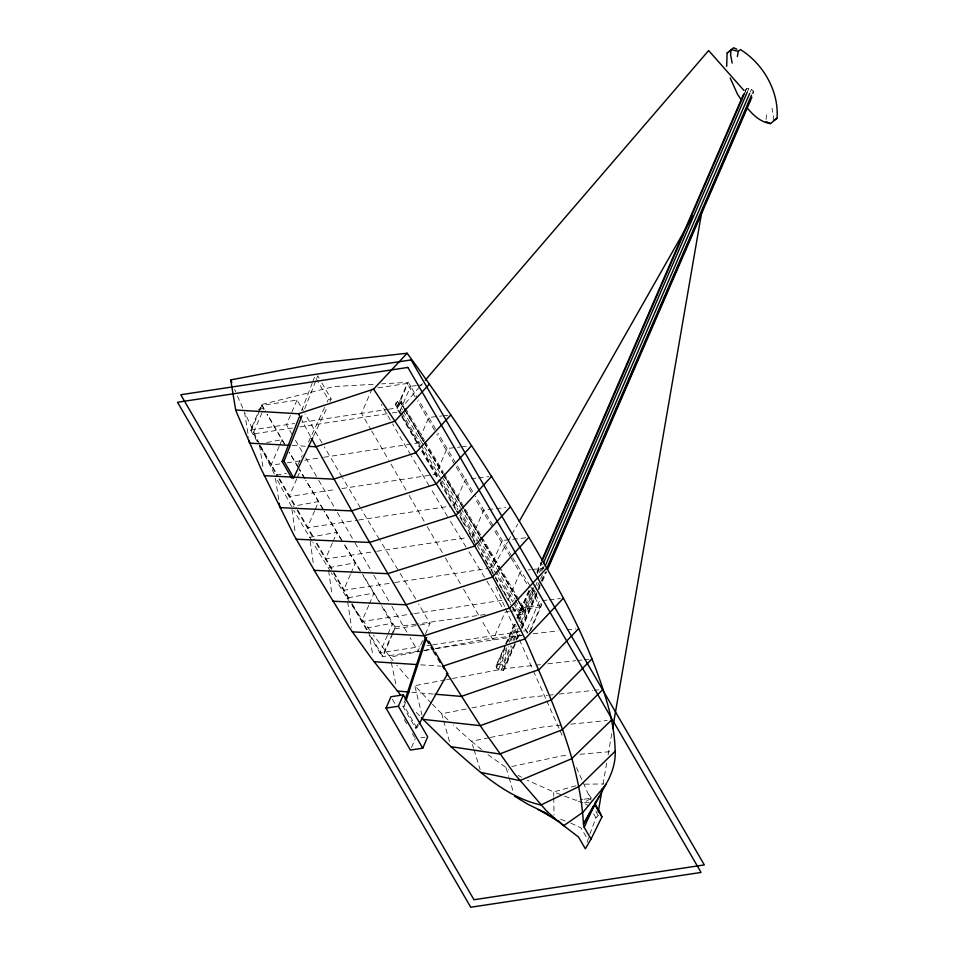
<?xml version="1.0" encoding="UTF-8"?>
<svg xmlns="http://www.w3.org/2000/svg" width="955" height="955" viewBox="0 0 955 955"><rect width="100%" height="100%" fill="white"/><g stroke="black" fill="none" stroke-linecap="round" stroke-linejoin="round"><path stroke-width="0.72" stroke-dasharray="4.78 3.58" d="M773.204 120.521L773.574 116.558L771.962 108.249M766.77 114.731L765.934 119.936L768.787 120.7M603.011 784.306L606.819 762.269M608.084 754.928L611.88 732.891M587.11 842.215L589.342 835.494M418.302 725.334L416.834 727.913L415.544 728.116L402.95 706.402L404.777 700.791M416.834 727.913L404.228 706.211L405.6 701.997M589.856 834.133L595.944 817.778L598.63 815.307M301.649 410.626L312.201 383.146M312.739 381.761L314.84 376.27L328.281 399.417L327.052 402.091M304.681 408.871L317.74 375.828L320.737 380.973M401.005 400.873L401.601 401.888L399.405 404.717L395.895 405.242L395.298 404.216L397.495 401.398L401.005 400.873L404.801 407.248M525.226 612.668L525.835 611.2L525.25 610.173L521.74 610.711L520.153 612.06L519.544 613.528L520.129 614.554L523.638 614.017L525.226 612.668L498.701 567.998L523.686 609.982M257.384 441.831L250.58 430.108L261.658 404.502L333.916 386.56L374.253 384.256M259.545 410.877L251.261 430.013L258.065 441.723M260.13 409.504L261.909 405.398L297.053 400.085L303.296 410.841M297.053 400.085L286.404 424.689L292.648 435.432M279.17 446.391L270.993 465.276L279.803 463.939M279.755 445.042L282.083 439.646L266.445 442.559M296.79 478.861L289.138 496.528L336.1 489.426M297.375 477.5L300.324 470.696M314.673 510.722L307.283 527.781L357.182 520.236M315.245 509.409L318.648 501.53L292.958 506.281M372.128 388.745L361.479 413.348L370.552 428.974M332.388 542.977L325.44 559.033L375.327 551.501M332.973 541.628L337.019 532.257L309.718 537.307L293.722 510.412M377.989 387.861L407.284 383.433L396.635 408.036L400.599 414.864M401.279 414.768L397.316 407.928L408.394 382.322L381.678 383.838M350.401 574.528L343.585 590.286L393.472 582.753M350.974 573.215L355.511 562.71L328.222 567.759M368.785 605.243L361.73 621.55L413.085 613.779M369.37 603.882L374.074 593.019L347.059 598.021L331.301 572.821M387.455 635.278L379.875 652.802L419.496 646.81M388.04 633.929L392.708 623.138L367.997 627.733L350.831 603.632M418.827 651.167L382.143 656.706L390.941 636.376M391.526 635.027L395.048 626.898L381.833 605.589M392.553 634.12L382.824 656.61L370.349 635.123M393.126 632.795L394.845 628.82L381.236 605.386M454.019 505.601L465.383 479.35L469.764 478.837M422.552 640.71L417.98 651.286L410.041 637.618M425.417 634.096L430.001 623.508L418.648 603.978M472.164 536.853L483.755 510.077L505.792 507.523M411.486 747.538L415.318 738.692M508.466 599.37L520.809 570.839L512.298 556.968M515.223 644.195L504.574 668.798L503.345 670.279L500.969 670.637L496.516 667.939L496.134 665.922L505.016 645.401M505.601 644.04L514.482 623.531M516.846 618.052L529.273 589.342M536.961 571.568L541.103 561.994M496.134 665.922L505.661 645.305M506.245 643.933L515.127 623.424M517.491 617.957L530.503 587.874M537.02 572.833L541.748 561.886M745.294 91.513L746.488 88.779L748.851 88.421L751.466 89.316L753.304 91.119L753.686 93.136L752.456 94.617M496.516 667.939L505.386 647.43M507.762 641.963L515.449 624.188M517.813 618.721L530.837 588.638M537.343 573.597L542.082 562.65M497.376 664.441L499.74 664.083L506.842 647.681M509.206 642.202L516.309 625.8M518.672 620.332L532.878 587.516M539.384 572.475L542.941 564.262M747.085 92.516L748.851 88.421M498.355 669.741L508.418 646.499M510.782 641.032L516.703 627.351M519.066 621.884L533.869 587.695M540.96 571.293L543.335 565.826M537.128 582.383L524.689 611.128L517.837 599.609M542.464 570.063L544.231 565.957M504.574 668.798L504.192 666.781L502.354 664.978L510.639 645.831M513.002 640.363L518.326 628.056M520.69 622.588L534.895 589.772M750.284 92.05L751.466 89.316M500.969 670.637L511.617 646.022M513.981 640.554L518.123 630.98M520.499 625.513L535.289 591.324M537.653 585.857L540.017 580.389M540.614 579.017L542.392 574.922M504.192 666.781L513.659 644.9M516.022 639.432L518.983 632.592M521.358 627.125L536.149 592.936M538.513 587.468L540.876 582.001M541.473 580.64L545.019 572.427M752.122 93.853L753.304 91.119M503.345 670.279L515.76 641.557M516.357 640.196L519.317 633.356M521.681 627.889L537.653 590.966M538.25 589.605L541.21 582.765M541.795 581.392L545.938 571.83M517.586 638.716L521.144 630.515M521.728 629.154L538.298 590.859M538.895 589.498L540.076 586.764M542.44 581.297L546.582 571.723M530.896 587.182L539.444 600.958L526.611 630.622L523.674 631.064M529.345 631.983L540.22 606.855L530.013 589.271M530.634 630.455L541.783 604.718L539.444 600.958M297.972 464.775L302.293 455.44M308.489 442.105L324.569 407.427M313.371 436.399L327.374 406.997M329.917 401.649L331.182 398.987L321.477 382.263M415.544 728.116L417.753 724.224M489.784 573.203L507.439 542.142M508.167 540.852L511.116 535.671M511.856 534.382L517.741 524.032M746.488 88.779L745.246 90.248L745.628 92.277M419.46 386.978L402.974 406.173L423.507 440.756M420.439 385.844L422.373 383.588M575.913 785.786L553.673 791.898L527.303 780.259M511.856 766.507L562.101 755.823L568.225 755.274M488.9 737.749L471.388 741.235L453.303 725M490.357 737.451L542.906 726.982L563.522 724.893M466.207 709.004L441.723 713.731L432.257 704.133M471.973 707.894L523.829 697.878L547.478 695.324M445.269 679.9L414.768 685.678L413.157 683.911M446.725 679.626L451.082 678.802M452.527 678.528L504.825 668.619L534.525 665.301M258.387 409.456L263.926 408.418L265.633 411.342M422.086 651.071L390.165 657.052L373.465 635.099M423.531 650.809L433.689 648.911M435.134 648.636L485.916 639.134L521.43 635.075M276.425 475.136L286.261 473.31M485.152 614.495L418.672 623.782M512.74 609.732L541.783 604.718M328.281 399.417L331.182 398.987M250.58 430.108L294.606 423.459M301.935 422.349L387.849 409.361M388.506 409.265L397.316 407.928M292.469 428.031L252.848 434.012L263.926 408.418L261.658 404.502M299.798 426.921L390.774 413.169M392.242 412.942L399.584 411.832L410.662 386.238L408.394 382.322M287.133 462.829L303.272 460.394M304.74 460.167L322.348 457.505M323.817 457.29L417.729 443.096L428.819 417.466L442.022 415.95M341.962 488.542L435.874 474.349L447.047 448.516L460.012 447.024M358.65 520.021L451.082 506.043M376.795 551.274L466.303 537.737M394.94 582.526L487.384 568.559M414.554 613.564L505.529 599.812M394.845 628.82L418.278 625.286M419.746 625.059L430.001 623.508M509.457 611.498L505.064 612.167L493.043 639.946L481.702 620.404M510.925 611.284L540.22 606.855M426.825 645.699L431.23 645.043M432.699 644.816L522.206 631.291M424.7 650.271L430.562 649.388M436.435 648.505L522.337 635.517M402.95 706.402L404.228 706.211M420.821 737.857L424.939 737.236M395.048 626.898L417.192 623.973M564.524 796.088L575.686 800.218L582.753 799.347M584.162 799.168L591.229 798.296L583.278 802.94L575.686 800.218M461.456 446.856L468.666 446.021M471.221 478.67L477.058 477.989M478.515 477.822L488.733 476.629M525.751 537.796L502.246 540.53L490.321 568.106L477.273 545.651M528.079 569.992L530.98 569.658M532.436 569.49L544.063 568.13M542.261 600.635L547.884 599.991M549.292 599.824L560.549 598.522M416.428 385.581L410.662 386.238L416.893 396.982M417.872 385.414L422.206 384.925M443.49 415.783L447.895 415.27M533.177 633.738L558.15 630.885M566.972 629.882L575.781 628.879M535.994 665.134L540.411 664.644M547.776 663.821L575.746 660.705M577.226 660.538L583.111 659.881M584.579 659.714L588.996 659.225M548.934 695.168L553.315 694.703M559.164 694.07L592.78 690.453M594.249 690.298L598.63 689.82M570.792 724.153L607.141 720.488M589.187 802.367L583.278 802.94L589.139 806.056M579.96 754.271L610.758 751.621M584.627 784.174L603.441 783.971M292.29 445.484L307.044 446.283M420.713 664.835L441.15 666.196M411.82 692.256L433.63 694.082M499.74 664.083L502.354 664.978M570.732 823.091L581.01 827.866L587.814 839.588M560.848 794.703L553.673 791.898L553.733 796.255M560.645 819.223L565.097 820.966M518.183 775.365L521.466 777.227M487.981 754.629L508.514 769.336M481.607 749.639L471.388 741.235L473.573 748.326M447.895 719.819L441.723 713.731L443.323 719.461M431.397 703.262L414.768 685.678L421.991 715.152M419.651 715.88L413.861 709.756M408.358 678.587L396.791 665.181M393.078 660.669L390.165 657.052L391.061 661.302M370.719 631.422L367.997 627.733L373.023 656.049M589.044 794.751L591.479 798.261M349.566 601.757L347.059 598.021L351.547 627.423M530.12 585.928L520.809 570.839M381.057 604.336L362.47 574.086M486.871 581.034L502.796 608.251M484.543 577.262L468.296 550.749M378.968 601.483L362.721 574.994M511.522 555.703L495.299 529.142M510.4 556.801L494.189 530.252M511.176 558.066L528.879 587.313M397.865 569.681L380.114 540.566M400.181 573.466L416.38 600.074M360.154 570.302L343.943 543.705M360.405 571.197L344.194 544.613M465.98 546.952L449.793 520.32M330.537 571.556L312.798 542.404M492.995 525.334L475.315 496.027M491.873 526.444L475.733 499.692M379.338 539.3L361.503 509.624M341.639 539.897L324.378 511.152M341.878 540.805L324.055 511.092M447.489 516.5L431.409 489.617M312.022 541.127L309.718 537.307L313.455 564.596M457.361 465.873L474.551 494.75M456.239 466.983L473.441 495.848M429.117 485.773L411.354 455.905M360.345 507.702L342.582 477.858M323.232 509.23L306.042 480.353M322.909 509.17L305.719 480.281M455.642 462.984L437.915 433.033M454.52 464.094L436.805 434.143M405.386 408.274L424.498 440.434M425.082 441.461L443.43 472.343M444.015 473.358L481.308 536.149M481.893 537.176L499.322 566.53M499.489 566.781L525.835 611.2M424.271 442.034L442.523 472.785M445.567 477.906L462.304 506.09M463.068 507.368L479.804 535.552M480.568 536.829L517.085 598.319M399.441 400.682L403.989 408.334M404.753 409.611L423.686 441.52M424.438 442.798L442.619 473.429M443.383 474.707L479.744 535.958M480.496 537.235L497.925 566.59M400.981 403.368L404.013 408.465M404.777 409.743L423.71 441.652M424.462 442.929L442.643 473.561M443.407 474.838L479.768 536.089M480.52 537.367L497.949 566.721M397.495 401.398L402.437 409.814M403.189 411.092L441.437 475.423M442.189 476.7L460.37 507.332M460.764 508.096L478.944 538.727M479.315 539.229L496.743 568.583M497.125 569.347L514.924 599.215M515.306 599.979L523.638 614.017M395.919 402.747L401.243 411.82M401.983 412.966L420.188 443.717M420.916 444.863L458.818 508.812M459.546 509.958L477.763 540.721M478.491 541.867L495.179 570.075M495.92 571.221L513.36 600.707M514.1 601.853L521.693 614.745M395.298 404.216L399.847 411.88M400.432 412.906L419.543 445.066M422.408 449.912L439.24 478.24M439.825 479.267L458.185 510.149M458.937 511.426L476.366 540.781M476.951 541.807L512.728 602.044M513.312 603.071L520.129 614.554M342.009 476.903L324.306 446.916M304.896 478.419L298.605 467.807M304.573 478.36L299.428 469.669M410.781 454.938L392.553 423.877M298.032 466.84L289.472 452.3M298.282 467.735L289.15 452.228M435.635 429.153L418.6 399.906M434.525 430.251L417.478 401.016M390.285 419.985L381.2 404.371M322.026 443.025L304.991 413.766M284.363 443.538L267.328 414.279M284.602 444.445L267.006 414.207M415.21 397.113L407.284 383.433M402.413 416.714L419.997 447M422.265 450.903L438.142 478.252M440.41 482.156L458.555 513.408M459.689 515.366L467.628 529.046M468.201 530.013L476.139 543.693M490.882 569.085L494.284 574.946M495.418 576.904L510.734 603.274M513.002 607.177L528.879 634.526M401.733 416.822L419.317 447.095M421.585 451.011L439.157 481.284M440.291 483.242L453.339 505.708M453.912 506.675L455.607 509.612M456.18 510.591L457.875 513.515M460.143 517.419L462.411 521.335M462.984 522.313L464.679 525.238M469.215 533.057L475.459 543.801M481.129 553.566L482.824 556.49M485.092 560.394L487.36 564.31M488.494 566.255L489.629 568.213M491.897 572.117L493.604 575.053M495.299 577.978L500.969 587.743M501.542 588.722L503.237 591.658M503.81 592.625L505.517 595.562M506.078 596.541L511.749 606.306M512.322 607.285L528.199 634.633M371.686 430.932L388.709 460.226M390.977 464.13L406.854 491.479M409.122 495.394L424.999 522.743M427.267 526.647L443.144 553.995M445.412 557.899L461.289 585.248M463.557 589.151L479.434 616.5M593.676 813.863L595.944 817.778M295.489 440.327L304.561 455.953M305.695 457.899L317.597 478.407M318.731 480.365L336.315 510.65M337.449 512.596L354.46 541.903M355.033 542.882L372.044 572.176M373.739 575.113L390.189 603.429M391.884 606.365L408.334 634.693M260.333 445.639L277.344 474.933M279.612 478.837L296.635 508.144M297.769 510.101L314.78 539.396M317.048 543.311L332.925 570.648M334.059 572.606L351.07 601.913M352.204 603.858L368.081 631.207M259.653 445.734L277.237 476.02M278.932 478.944L295.943 508.251M297.077 510.197L314.1 539.503M316.368 543.407L332.245 570.756M333.379 572.714L350.389 602.008M351.524 603.966L367.962 632.294M369.669 635.218L382.143 656.706M392.433 699.275L395.382 704.36M404.24 719.616L407.2 724.702M412.369 733.607L414.577 737.415M261.909 405.398L264.177 409.313M291.538 506.544L277.01 479.315M310.447 436.495L301.756 419.973M274.36 474.086L259.975 445.209M259.33 443.884L245.113 413.396M495.836 586.8L504.932 607.189M505.541 608.55L518.875 638.453M519.484 639.802L532.818 669.706M533.427 671.067L546.164 699.609M546.773 700.97L559.499 729.513M560.108 730.873L562.531 736.317M576.474 767.581L591.026 800.195M595.872 811.07L597.699 815.152M242.737 408.06L237.509 396.027M234.655 389.318L235.801 392.004M474.014 749.747L480.138 769.623M506.114 767.725L508.645 776.284M509.063 777.704L513.683 793.378M443.717 720.894L449.71 742.369M391.359 662.71L396.397 686.788M244.516 412.059L248.598 437.497M259.557 445.328L263.162 468.463M275.458 478.324L278.967 501.757M328.627 570.672L332.101 595.395M291.932 509.385L295.334 533.547M553.757 797.7L554.031 815.128"/><path stroke-width="1.43" d="M726.671 66.337L727.125 53.086L733.619 47.75L736.89 49.23M746.631 107.223C752.767 114.791 760.431 122.24 770.53 123.589L777.024 118.253C779.185 91.405 763.033 63.496 740.423 49.576L738.215 51.415L737.379 56.608M598.2 812.216L602.259 788.711M612.644 728.486L701.841 211.473M447.25 673.848L482.657 729.262L514.697 774.171L546.367 810.759L557.744 821.073L578.539 837.058L585.343 848.78L591.026 839.099L584.221 827.376C591.336 810.843 599.692 795.384 608.454 779.722C612.716 770.876 615.724 761.171 615.163 751.239C614.865 734.12 611.463 717.205 606.628 700.827C595.586 663.773 579.757 628.366 561.397 594.404C515.521 510.662 463.557 430.263 407.14 353.231L320.653 362.864L230.716 379.899L235.67 410.029L237.365 414.195L260.476 467.628L293.997 535.301L316.547 574.206L349.685 628.044L371.197 658.007L400.336 694.643M405.242 699.382L425.393 637.594M406.054 700.6L426.67 637.391M312.739 437.736L293.651 477.834L291.776 478.109L282.119 461.468L299.011 417.502M293.651 477.834L283.993 461.193L301.959 415.759M386.035 708.109L390.953 696.732L403.32 694.858L427.685 736.818L422.767 748.195L410.399 750.069L386.035 708.109L398.402 706.234L403.32 694.858M541.7 560.633L743.479 94.354M542.345 560.525L744.709 92.886M543.526 562.901L747.085 92.516M545.544 565.157L749.687 93.411M546.797 568.332L751.525 95.214M547.716 567.724L553.04 555.416M554.222 552.682L565.467 526.706M566.649 523.973L574.934 504.825M576.116 502.091L577.894 497.985M579.076 495.251L587.361 476.115M588.543 473.37L590.321 469.275M591.503 466.541L596.827 454.234M598.009 451.5L599.788 447.394M600.97 444.66L602.748 440.553M603.93 437.82L612.215 418.684M613.397 415.95L615.175 411.844M616.357 409.11L627.602 383.134M628.784 380.388L640.029 354.412M641.211 351.679L657.183 314.756M658.365 312.022L669.61 286.046M670.792 283.313L679.077 264.165M680.258 261.431L682.037 257.325M683.219 254.591L691.504 235.455M692.685 232.722L694.464 228.615M695.646 225.881L700.97 213.574M702.152 210.84L703.93 206.734M705.112 204L713.397 184.864M714.579 182.119L716.357 178.024M717.539 175.29L725.824 156.143M727.006 153.409L728.784 149.302M729.966 146.569L741.211 120.593M742.393 117.859L750.081 100.084M547.764 568.989L751.907 97.243M591.026 839.099L601.96 816.859L595.001 803.847M593.401 806.127L583.457 824.117L584.221 827.376M594.822 803.549L596.242 800.982M598.952 796.697L583.457 824.117C579.924 760.311 551.668 700.648 526.826 642.727C484.364 553.327 428.246 471.388 373.596 389.174L298.509 413.766L235.67 410.029M419.03 724.033L447.68 673.573L435.361 652.361M519.21 521.442L692.853 216.021M606.341 783.936L583.051 812.192L563.641 825.729L558.317 820.643M425.285 380.197L708.622 50.555L744.076 90.594M510.197 507.01L474.468 546.117L387.658 573.692L314.231 570.338M491.646 476.294L456.144 515.032L369.513 542.44L296.134 539.229M528.7 537.462L492.374 577.107L405.863 604.813L332.913 601.208M471.543 445.687L436.208 483.982L351.488 510.901L279.839 507.618L279.182 503.225M546.976 567.795L509.767 608.025L424.127 635.803L352.228 631.84M450.832 414.936L415.735 452.801L333.546 479.171L264.284 475.686M429.416 384.113L394.928 421.167L315.902 446.773L308.525 446.367M373.596 389.174L407.14 353.231M563.366 598.2L525.023 638.883L442.607 666.292L444.159 668.81M578.718 628.545L539.133 669.598L461.253 696.398L435.086 694.201M591.945 658.89L551.345 699.955L480.258 725.669L423.017 719.354L421.334 717.623M603.011 689.355L562.041 729.871L499.668 754.008L450.903 746.667L423.017 719.354M615.163 751.239L579.172 786.466L540.936 805.005C504.98 796.864 477.942 770.052 450.903 746.667M611.498 720.058L571.603 758.771L519.83 780.593L481.022 772.464M727.125 53.086L729.859 51.164M774.29 120.175L777.024 118.253M282.119 461.468L283.993 461.193M446.403 673.764L447.68 673.573M600.671 813.612L594.75 803.895M289.341 445.328L249.506 443.156L249.052 440.327M374.026 661.708L416.344 664.537M397.28 691.038L408.907 692.017M738.215 51.415L731.076 49.493L730.575 54.781L732.187 63.09M514.53 796.231L528.306 804.504L547.346 813.72M766.173 121.619L770.53 123.589M538.226 809.565L554.831 818.638M543.383 811.965L557.744 821.073M741.558 100.275L737.451 94.127L730.169 77.952M437.963 658.711L440.279 662.507M433.343 651.107L435.647 654.915M431.027 647.299L432.567 649.842M428.723 643.467L362.745 530.646L311.533 438.56M595.156 805.149L601.96 816.859M428.843 641.139L433.916 649.866M398.402 706.234L422.767 748.195M298.509 413.766L300.67 417.908M230.716 379.899L231.838 382.597M411.116 359.916L180.782 394.737L473.978 899.741L704.324 864.92L411.116 359.916M407.869 367.436L177.523 402.258L470.731 907.25L701.066 872.428L407.869 367.436"/></g></svg>
